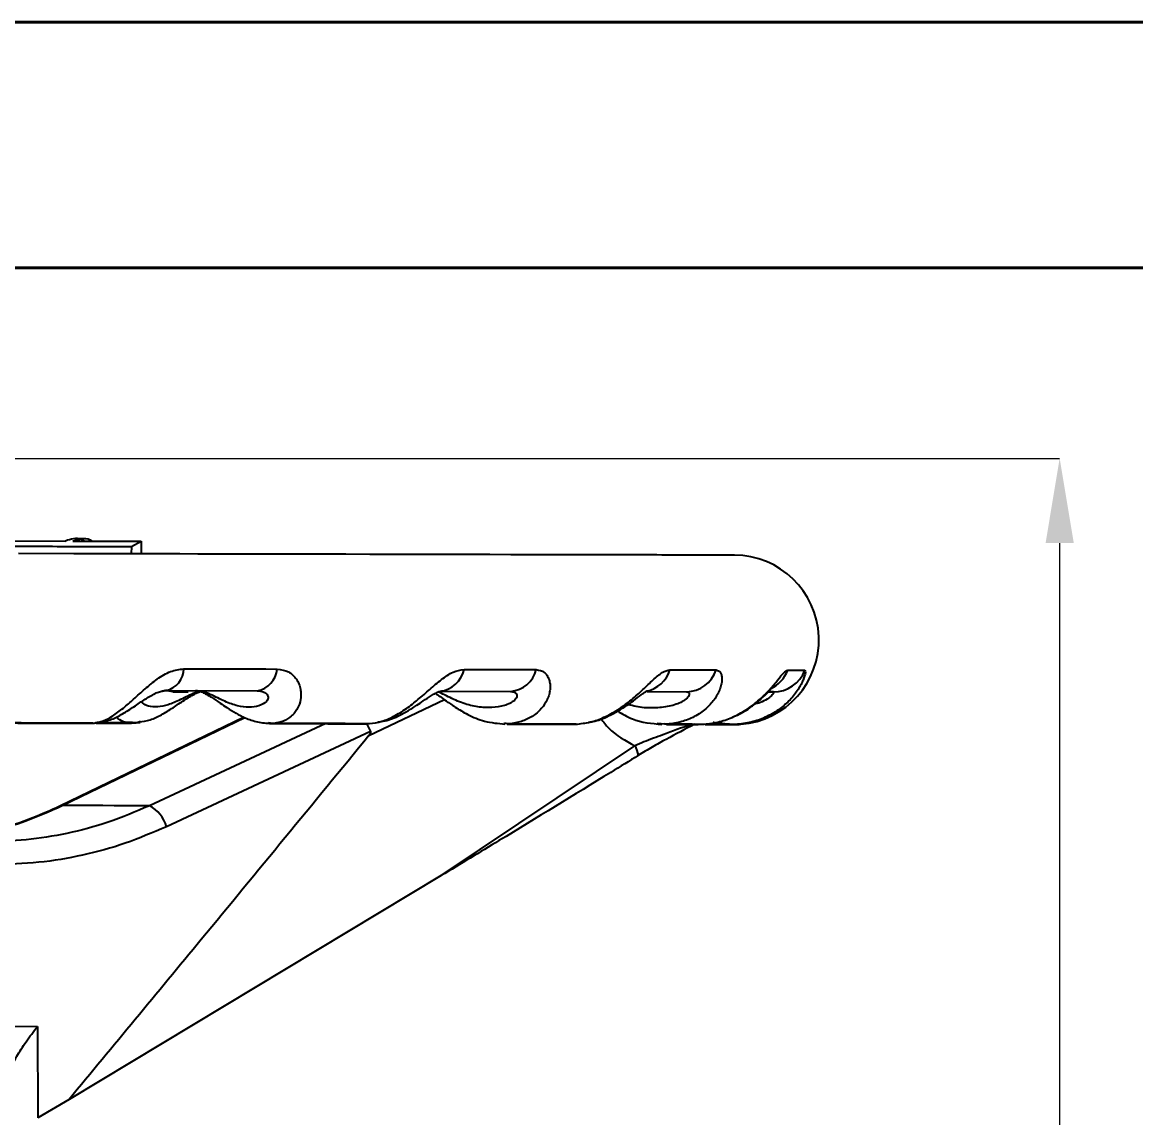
# Model space of a CAD drawing. Header units: millimetres. Extents: x 2003 to 4439, y 563 to 2285.
# Drawn here: x 2764.1 to 2895.6, y 2156.1 to 2285.5 of the extents above; entities that cross this region are included whole.
import ezdxf

# ---------------------------------------------------------------- set-up
doc = ezdxf.new("R2010")
doc.units = ezdxf.units.MM
for name, color, linetype, lineweight in [('AM_5', 3, 'Continuous', 25), ('AM_BOR', 7, 'Continuous', 50), ('粗实线', 7, 'Continuous', 40)]:
    doc.layers.add(name, color=color, linetype=linetype, lineweight=lineweight)
doc.styles.add('SLDTEXTSTYLE1', font='txt.shx', dxfattribs={"width": 0.7, "bigfont": 'gbcbig.shx'})
doc.dimstyles.new('SLDDIMSTYLE12$0', dxfattribs={"dimtxt": 12, "dimasz": 10, "dimexe": 0, "dimexo": 0.0625, "dimgap": 0.875, "dimtad": 1, "dimdec": 1, "dimlfac": 1.8, "dimrnd": 1e-09, "dimzin": 12, "dimdsep": 46, "dimtxsty": 'SLDTEXTSTYLE1', "dimcen": 0.09, "dimdle": 8.16, "dimclrd": 3, "dimclre": 3, "dimadec": 0, "dimazin": 3, "dimtfac": 1, "dimtdec": 1, "dimtofl": 0, "dimtmove": 0, "dimatfit": 3, "dimfxl": 0, "dimfrac": 2, "dimtolj": 1, "dimlwd": 5, "dimlwe": 5, "dimarcsym": 0})

# ---------------------------------------------------------------- blocks, each defined once
blk = doc.blocks.new('*D46')
at = {"layer": 'AM_5', "color": 3, "lineweight": 5, "transparency": 16777216}
blk.add_line((2702.75, 2233.99), (2886.64, 2233.99), dxfattribs=at)
at = {"layer": 'AM_5', "color": 3, "linetype": 'Continuous', "lineweight": 5, "transparency": 16777216}
for p, q in [((2886.64, 2223.99), (2886.64, 1945.25)), ((2749.82, 1935.25), (2886.64, 1935.25))]:
    blk.add_line(p, q, dxfattribs=at)
at = {"layer": 'AM_5', "color": 3, "transparency": 16777216}
for points in [[(2884.98, 2223.99), (2888.31, 2223.99), (2886.64, 2233.99)], [(2884.98, 1945.25), (2888.31, 1945.25), (2886.64, 1935.25)]]:
    blk.add_solid(points, dxfattribs=at)
at = {"layer": 'Defpoints', "color": 0, "transparency": 16777216}
for p in [(2702.69, 2233.99), (2749.76, 1935.25), (2886.64, 1935.25)]:
    blk.add_point(p, dxfattribs=at)
at = {"layer": 'AM_5', "color": 0, "transparency": 16777216, "insert": (2879.77, 2084.62), "char_height": 12, "attachment_point": 5, "rotation": 90, "style": 'SLDTEXTSTYLE1'}
blk.add_mtext('\\A1;350', dxfattribs=at)
blk = doc.blocks.new('rA3')
at = {"layer": '粗实线'}
for p, q in [((753.384, 421.26), (333.384, 421.26)), ((748.384, 416.26), (358.384, 416.26))]:
    blk.add_line(p, q, dxfattribs=at)

msp = doc.modelspace()

# ---------------------------------------------------------------- linework, layer by layer
at = {"color": 7, "linetype": 'Continuous', "lineweight": 25}
for p, q in [((2760.07, 2224.25), (2769.199, 2224.227)), ((2770.081, 2224.225), (2778.155, 2224.204)), ((2771.328, 2224.469), (2770.431, 2224.471)), ((2776.981, 2223.573), (2778.155, 2224.204)), ((2778.155, 2224.204), (2778.151, 2222.708)), ((2776.981, 2223.573), (2776.979, 2222.711)), ((2780.432, 2206.474), (2781.095, 2206.566)), ((2781.892, 2206.419), (2780.923, 2206.568)), ((2781.095, 2206.566), (2791.861, 2206.543)), ((2781.892, 2206.419), (2783.697, 2206.415)), ((2813.446, 2206.497), (2821.782, 2206.479)), ((2837.856, 2206.445), (2842.575, 2206.435)), ((2852.228, 2206.415), (2852.823, 2206.414)), ((2852.823, 2206.414), (2852.228, 2206.415)), ((2805.048, 2201.261), (2813.968, 2205.498)), ((2790.324, 2203.418), (2768.529, 2192.918)), ((2768.828, 2192.989), (2790.388, 2203.383)), ((2772.446, 2202.723), (2772.596, 2202.737)), ((2772.574, 2202.732), (2772.715, 2202.748)), ((2777.284, 2202.769), (2773.04, 2202.778)), ((2773.611, 2202.767), (2777.551, 2202.758)), ((2776.972, 2202.712), (2777.693, 2202.843)), ((2777.127, 2202.79), (2776.978, 2202.801)), ((2777.551, 2202.758), (2777.127, 2202.79)), ((2777.551, 2202.758), (2778.004, 2202.795)), ((2778.053, 2202.909), (2777.611, 2202.768)), ((2799.955, 2202.676), (2779.116, 2192.967)), ((2793.176, 2202.761), (2793.815, 2202.689)), ((2793.668, 2202.679), (2793.176, 2202.761)), ((2804.75, 2202.667), (2805.232, 2201.73)), ((2821.413, 2202.623), (2820.964, 2202.675)), ((2821.103, 2202.701), (2821.591, 2202.634)), ((2821.413, 2202.623), (2821.103, 2202.701)), ((2839.387, 2202.653), (2839.08, 2202.681)), ((2839.565, 2202.637), (2839.387, 2202.653)), ((2840.093, 2202.588), (2839.565, 2202.637)), ((2839.977, 2202.661), (2840.283, 2202.6)), ((2840.093, 2202.588), (2839.977, 2202.661)), ((2846.04, 2202.827), (2847.828, 2202.56)), ((2848.173, 2202.559), (2846.553, 2202.695)), ((2846.873, 2202.647), (2847.399, 2202.646)), ((2847.585, 2202.584), (2847.669, 2202.583)), ((2848.422, 2202.577), (2848.491, 2202.643)), ((2848.491, 2202.643), (2848.605, 2202.589)), ((2805.232, 2201.73), (2781.127, 2190.496)), ((2813.599, 2184.725), (2836.451, 2200.059)), ((2813.599, 2184.725), (2769.621, 2158.3)), ((2752.25, 2166.949), (2765.904, 2166.92)), ((2765.904, 2166.92), (2765.939, 2156.132)), ((2769.621, 2158.3), (2765.939, 2156.132))]:
    msp.add_line(p, q, dxfattribs=at)
at = {"color": 7, "linetype": 'Continuous', "lineweight": 25, "flags": 128}
for points in [[(2848.215, 2222.559), (2848.039, 2222.559), (2847.511, 2222.56), (2846.631, 2222.562), (2845.403, 2222.565), (2843.829, 2222.568), (2841.911, 2222.572), (2839.655, 2222.577), (2837.066, 2222.583), (2834.148, 2222.589), (2830.909, 2222.596), (2827.355, 2222.603), (2823.495, 2222.611), (2819.337, 2222.62), (2814.89, 2222.63), (2810.163, 2222.64), (2805.168, 2222.651), (2799.914, 2222.662), (2794.415, 2222.673), (2788.681, 2222.686), (2782.726, 2222.698), (2776.562, 2222.712), (2770.203, 2222.725), (2763.664, 2222.739)], [(2848.215, 2222.559), (2848.027, 2222.56), (2847.462, 2222.561), (2846.522, 2222.563), (2845.209, 2222.566), (2843.526, 2222.569), (2841.477, 2222.574), (2839.067, 2222.579), (2836.301, 2222.585), (2833.187, 2222.592), (2829.731, 2222.599), (2825.941, 2222.607), (2821.827, 2222.616), (2817.398, 2222.625), (2812.665, 2222.636), (2807.638, 2222.646), (2802.329, 2222.658), (2796.752, 2222.67), (2790.918, 2222.682), (2784.842, 2222.695), (2778.539, 2222.709), (2778.151, 2222.71)], [(2783.201, 2209.138), (2784.613, 2209.135), (2786.014, 2209.132), (2787.406, 2209.129), (2788.788, 2209.126), (2790.159, 2209.123), (2791.52, 2209.12), (2792.87, 2209.117), (2794.209, 2209.115)], [(2816.28, 2209.067), (2817.393, 2209.065), (2818.492, 2209.063), (2819.578, 2209.06), (2820.651, 2209.058), (2821.71, 2209.056), (2822.755, 2209.054), (2823.787, 2209.051), (2824.805, 2209.049)], [(2840.606, 2209.016), (2841.344, 2209.014), (2842.066, 2209.013), (2842.773, 2209.011), (2843.463, 2209.01), (2844.138, 2209.008), (2844.797, 2209.007), (2845.44, 2209.005), (2846.066, 2209.004)], [(2854.522, 2208.986), (2854.834, 2208.985), (2855.13, 2208.985), (2855.408, 2208.984), (2855.67, 2208.984), (2855.914, 2208.983), (2856.141, 2208.983), (2856.352, 2208.982), (2856.545, 2208.982)], [(2762.284, 2202.742), (2763.561, 2202.739), (2764.832, 2202.737), (2766.096, 2202.734), (2767.354, 2202.731), (2768.606, 2202.728), (2769.851, 2202.726), (2771.089, 2202.723), (2772.321, 2202.721)], [(2772.817, 2202.721), (2773.734, 2202.719), (2775.383, 2202.715), (2777.018, 2202.712)], [(2793.461, 2202.675), (2794.117, 2202.674), (2794.77, 2202.673), (2795.42, 2202.671), (2796.067, 2202.67), (2796.71, 2202.668), (2797.35, 2202.667), (2797.987, 2202.666), (2798.62, 2202.664)], [(2798.62, 2202.664), (2799.401, 2202.663), (2800.176, 2202.661), (2800.946, 2202.659), (2801.71, 2202.658), (2802.47, 2202.656), (2803.224, 2202.655), (2803.973, 2202.653), (2804.717, 2202.651)], [(2821.385, 2202.616), (2822.163, 2202.614), (2823.221, 2202.612), (2824.26, 2202.61), (2825.278, 2202.608), (2826.276, 2202.605), (2827.253, 2202.603), (2828.209, 2202.601), (2829.145, 2202.599)], [(2840.217, 2202.576), (2840.244, 2202.576), (2840.841, 2202.575), (2841.415, 2202.573), (2841.966, 2202.572), (2842.494, 2202.571), (2842.998, 2202.57), (2843.48, 2202.569), (2843.939, 2202.568)], [(2844.767, 2202.567), (2845.189, 2202.566), (2846.098, 2202.564), (2846.844, 2202.562), (2847.425, 2202.561), (2847.84, 2202.56), (2847.86, 2202.56)], [(2847.821, 2202.56), (2847.903, 2202.56), (2847.975, 2202.559), (2848.035, 2202.559), (2848.085, 2202.559), (2848.123, 2202.559), (2848.151, 2202.559), (2848.167, 2202.559), (2848.173, 2202.559)], [(2768.529, 2192.918), (2768.612, 2192.962), (2768.828, 2192.989)], [(2779.116, 2192.967), (2778.266, 2192.969), (2777.288, 2192.971), (2776.184, 2192.973), (2774.955, 2192.976), (2773.603, 2192.979), (2772.129, 2192.982), (2770.537, 2192.985), (2768.828, 2192.989)]]:
    msp.add_lwpolyline(points, dxfattribs=at)
at = {"color": 7, "linetype": 'Continuous', "lineweight": 25}
for centre, radius, start, end in [((2848.194, 2212.559), 10, 274.38231, 89.87751), ((2780.44, 2209.251), 2.763, 283.71071, 357.65791), ((2791.341, 2209.376), 2.88, 280.39224, 354.78917), ((2813.146, 2209.676), 3.193, 275.38119, 349.01323), ((2821.555, 2209.809), 3.338, 273.90363, 346.83852), ((2837.048, 2210.155), 3.737, 281.75509, 342.25437), ((2842.507, 2210.184), 3.75, 271.03871, 341.65604), ((2850.804, 2210.373), 3.968, 294.95163, 339.53502), ((2852.825, 2210.391), 3.978, 269.96866, 339.24884), ((2848.194, 2212.559), 10, 269.87751, 273.21723), ((2833.273, 2198.162), 3.702, 11.90683, 30.83204), ((2777.395, 2189.512), 3.86, 14.77003, 63.52904)]:
    msp.add_arc(centre, radius, start, end, dxfattribs=at)
for points, knots in [([(2771.411, 2224.221), (2771.304, 2224.286), (2770.593, 2224.716), (2769.839, 2224.452), (2769.199, 2224.227)], [0, 0, 0, 0, 0.150179, 1, 1, 1, 1]), ([(2770.081, 2224.225), (2770.771, 2224.463), (2771.552, 2224.732), (2772.282, 2224.273), (2772.368, 2224.219)], [0, 0, 0, 0, 0.8829321, 1, 1, 1, 1]), ([(2759.107, 2223.626), (2762.171, 2223.617), (2768.313, 2223.6), (2774.087, 2223.582), (2776.981, 2223.573)], [0, 0, 0, 0, 0.498853, 1, 1, 1, 1]), ([(2772.574, 2202.732), (2772.932, 2202.797), (2773.632, 2202.924), (2774.797, 2203.549), (2775.802, 2204.293), (2776.637, 2205.006), (2777.267, 2205.568), (2777.915, 2206.159), (2778.828, 2206.979), (2780.03, 2207.965), (2781.607, 2208.932), (2782.67, 2209.069), (2783.201, 2209.138)], [0, 0, 0, 0, 0.1279414, 0.2496336, 0.3801677, 0.4412102, 0.4997094, 0.5635741, 0.62457, 0.749642, 0.8750219, 1, 1, 1, 1]), ([(2794.209, 2209.115), (2794.676, 2209.047), (2795.372, 2208.947), (2796.075, 2208.412), (2796.492, 2207.924), (2796.794, 2207.355), (2796.972, 2206.756), (2797.035, 2206.136), (2796.975, 2205.348), (2796.718, 2204.606), (2796.3, 2203.966), (2795.776, 2203.414), (2794.974, 2202.887), (2794.208, 2202.756), (2793.815, 2202.689)], [0, 0, 0, 0, 0.1244795, 0.1858912, 0.249872, 0.3110952, 0.3752088, 0.436224, 0.5001105, 0.6195221, 0.6833857, 0.7502835, 0.8719702, 1, 1, 1, 1]), ([(2805.117, 2202.666), (2805.597, 2202.735), (2806.534, 2202.869), (2808.006, 2203.5), (2809.214, 2204.246), (2810.166, 2204.958), (2810.859, 2205.519), (2811.546, 2206.107), (2812.473, 2206.923), (2813.618, 2207.903), (2815.002, 2208.862), (2815.855, 2208.999), (2816.28, 2209.067)], [0, 0, 0, 0, 0.1280123, 0.2496484, 0.3801598, 0.4412035, 0.4997139, 0.5635725, 0.6245757, 0.7496418, 0.8750168, 1, 1, 1, 1]), ([(2824.805, 2209.049), (2825.148, 2208.983), (2825.66, 2208.885), (2826.11, 2208.355), (2826.341, 2207.872), (2826.458, 2207.307), (2826.456, 2206.713), (2826.341, 2206.097), (2826.052, 2205.312), (2825.566, 2204.572), (2824.918, 2203.931), (2824.165, 2203.377), (2823.076, 2202.845), (2822.094, 2202.705), (2821.591, 2202.634)], [0, 0, 0, 0, 0.1244747, 0.1859038, 0.2498832, 0.3111024, 0.3751949, 0.4362198, 0.5001014, 0.6195285, 0.6833831, 0.7502623, 0.8718892, 1, 1, 1, 1]), ([(2829.703, 2202.619), (2830.27, 2202.692), (2831.375, 2202.834), (2833.047, 2203.473), (2834.369, 2204.221), (2835.369, 2204.932), (2836.075, 2205.492), (2836.75, 2206.078), (2837.626, 2206.889), (2838.632, 2207.862), (2839.728, 2208.812), (2840.314, 2208.948), (2840.606, 2209.016)], [0, 0, 0, 0, 0.12809559, 0.24966876, 0.38015048, 0.4411948, 0.49971785, 0.5635707, 0.62458364, 0.74964208, 0.87501071, 1, 1, 1, 1]), ([(2846.066, 2209.004), (2846.264, 2208.939), (2846.559, 2208.842), (2846.727, 2208.319), (2846.759, 2207.841), (2846.684, 2207.282), (2846.506, 2206.692), (2846.222, 2206.08), (2845.726, 2205.3), (2845.047, 2204.561), (2844.217, 2203.92), (2843.29, 2203.364), (2841.992, 2202.825), (2840.863, 2202.676), (2840.283, 2202.6)], [0, 0, 0, 0, 0.124469, 0.1859179, 0.249896, 0.31111, 0.3751779, 0.4362152, 0.5000928, 0.6195356, 0.6833787, 0.7502352, 0.8717997, 1, 1, 1, 1]), ([(2844.646, 2202.593), (2845.259, 2202.671), (2846.453, 2202.823), (2848.204, 2203.47), (2849.544, 2204.22), (2850.52, 2204.93), (2851.189, 2205.489), (2851.805, 2206.072), (2852.567, 2206.878), (2853.364, 2207.844), (2854.098, 2208.784), (2854.381, 2208.919), (2854.522, 2208.986)], [0, 0, 0, 0, 0.1281848, 0.2496943, 0.3801403, 0.4411842, 0.4997204, 0.5635686, 0.6245937, 0.7496429, 0.875004, 1, 1, 1, 1]), ([(2856.545, 2208.982), (2856.584, 2208.916), (2856.664, 2208.783), (2856.438, 2208.007), (2856.097, 2207.281), (2855.755, 2206.695), (2855.322, 2206.088), (2854.656, 2205.311), (2853.831, 2204.575), (2852.876, 2203.933), (2851.837, 2203.374), (2850.42, 2202.828), (2849.221, 2202.67), (2848.605, 2202.589)], [0, 0, 0, 0, 0.1245156, 0.2495944, 0.3108279, 0.374896, 0.4359736, 0.4998758, 0.6193832, 0.6832396, 0.7500985, 0.8716543, 1, 1, 1, 1]), ([(2772.783, 2202.812), (2773.356, 2202.879), (2774.372, 2202.998), (2775.796, 2203.709), (2777.099, 2204.518), (2778.384, 2205.418), (2779.445, 2206.074), (2780.176, 2206.403), (2780.817, 2206.611), (2781.172, 2206.607), (2781.408, 2206.604)], [0, 0, 0, 0, 0.1931622, 0.3431372, 0.4976624, 0.6438486, 0.7721107, 0.8302316, 0.8868982, 1, 1, 1, 1]), ([(2777.885, 2202.878), (2778.328, 2202.932), (2779.225, 2203.041), (2780.546, 2203.699), (2781.875, 2204.505), (2783.179, 2205.415), (2784.232, 2206.062), (2784.863, 2206.363), (2785.077, 2206.429), (2785.136, 2206.447)], [0, 0, 0, 0, 0.18164271, 0.36727014, 0.5589206, 0.74049031, 0.89984997, 0.97204441, 1, 1, 1, 1]), ([(2785.221, 2206.475), (2785.138, 2206.465), (2784.781, 2206.424), (2784.082, 2206.124), (2783.198, 2205.694), (2782.131, 2205.163), (2780.98, 2204.74), (2779.798, 2204.592), (2778.753, 2204.715), (2778.353, 2205.083), (2778.168, 2205.254)], [0, 0, 0, 0, 0.0271102, 0.1179757, 0.2043592, 0.2988689, 0.479717, 0.6611364, 0.8425534, 1, 1, 1, 1]), ([(2791.861, 2206.543), (2792.11, 2206.519), (2792.61, 2206.471), (2793.075, 2206.111), (2793.183, 2205.669), (2792.9, 2205.14), (2792.092, 2204.717), (2790.895, 2204.561), (2789.557, 2204.719), (2788.314, 2205.148), (2787.2, 2205.686), (2786.308, 2206.13), (2785.421, 2206.487), (2784.882, 2206.535), (2784.612, 2206.559)], [0, 0, 0, 0, 0.0625764, 0.1252848, 0.1848997, 0.2501233, 0.3749307, 0.5001323, 0.6253324, 0.7502715, 0.8127295, 0.8750555, 0.937394, 1, 1, 1, 1]), ([(2784.628, 2206.559), (2784.728, 2206.55), (2784.919, 2206.534), (2785.346, 2206.388), (2785.867, 2206.131), (2786.576, 2205.704), (2787.393, 2205.145), (2788.705, 2204.251), (2790.166, 2203.41), (2791.935, 2202.788), (2792.953, 2202.714), (2793.495, 2202.675)], [0, 0, 0, 0, 0.0777037, 0.1483677, 0.214032, 0.2764184, 0.3843681, 0.4692883, 0.6935309, 0.8367965, 1, 1, 1, 1]), ([(2806.118, 2202.86), (2806.395, 2202.89), (2807.254, 2202.984), (2808.819, 2203.681), (2810.312, 2204.563), (2811.547, 2205.405), (2812.299, 2205.911), (2812.919, 2206.273), (2813.345, 2206.473), (2813.684, 2206.568), (2813.804, 2206.547), (2813.867, 2206.535)], [0, 0, 0, 0, 0.0899247, 0.2789122, 0.5096722, 0.5968017, 0.7160872, 0.7813852, 0.8495991, 0.9218501, 1, 1, 1, 1]), ([(2812.884, 2206.245), (2812.9, 2206.235), (2813.035, 2206.153), (2813.492, 2205.842), (2814.248, 2205.295), (2815.341, 2204.53), (2816.841, 2203.645), (2818.824, 2202.812), (2820.306, 2202.685), (2821.11, 2202.616)], [0, 0, 0, 0, 0.011447, 0.0948112, 0.1948902, 0.3296954, 0.5082648, 0.7331009, 1, 1, 1, 1]), ([(2821.782, 2206.479), (2821.968, 2206.455), (2822.339, 2206.407), (2822.578, 2206.048), (2822.453, 2205.607), (2821.875, 2205.078), (2820.731, 2204.656), (2819.171, 2204.5), (2817.507, 2204.66), (2816.044, 2205.086), (2814.844, 2205.63), (2813.983, 2206.059), (2813.43, 2206.345), (2813.197, 2206.385), (2813.183, 2206.387)], [0, 0, 0, 0, 0.066471, 0.1330822, 0.1964075, 0.2656904, 0.3982655, 0.5312595, 0.6642517, 0.7969668, 0.863312, 0.929517, 0.9957353, 1, 1, 1, 1]), ([(2830.991, 2202.842), (2831.166, 2202.861), (2831.974, 2202.948), (2833.543, 2203.615), (2835.145, 2204.53), (2836.419, 2205.453), (2837.129, 2205.998), (2837.602, 2206.351), (2837.841, 2206.514), (2837.854, 2206.524), (2837.859, 2206.529)], [0, 0, 0, 0, 0.0570143, 0.2628766, 0.5254855, 0.6283987, 0.7703269, 0.848121, 0.9294361, 1, 1, 1, 1]), ([(2842.575, 2206.435), (2842.684, 2206.411), (2842.902, 2206.363), (2842.899, 2206.005), (2842.549, 2205.564), (2841.715, 2205.036), (2840.312, 2204.61), (2838.499, 2204.472), (2836.93, 2204.556), (2835.997, 2204.841), (2835.689, 2204.935)], [0, 0, 0, 0, 0.0910879, 0.1823679, 0.2691451, 0.3640862, 0.5457592, 0.7280061, 0.9102507, 1, 1, 1, 1]), ([(2848.271, 2203.567), (2848.372, 2203.603), (2849.088, 2203.86), (2850.161, 2204.606), (2851.362, 2205.555), (2852.099, 2206.271), (2852.401, 2206.599), (2852.502, 2206.72), (2852.474, 2206.725), (2852.466, 2206.727)], [0, 0, 0, 0, 0.04742638, 0.33805218, 0.580682, 0.7823519, 0.87500407, 0.96508418, 1, 1, 1, 1]), ([(2852.823, 2206.414), (2852.847, 2206.39), (2852.897, 2206.343), (2852.654, 2205.983), (2852.097, 2205.549), (2851.375, 2205.148), (2850.785, 2205.006), (2850.518, 2204.941)], [0, 0, 0, 0, 0.2059324, 0.4122991, 0.608486, 0.8231296, 1, 1, 1, 1]), ([(2776.978, 2202.801), (2776.648, 2202.789), (2775.947, 2202.764), (2775.467, 2203.223), (2775.213, 2203.465)], [0, 0, 0, 0, 0.4701941, 1, 1, 1, 1]), ([(2832.46, 2203.25), (2832.751, 2202.867), (2833.819, 2201.463), (2835.343, 2200.65), (2836.451, 2200.059)], [0, 0, 0, 0, 0.2731725, 1, 1, 1, 1]), ([(2834.395, 2204.17), (2834.976, 2203.819), (2836.576, 2202.85), (2838.448, 2202.683), (2839.642, 2202.577)], [0, 0, 0, 0, 0.3626362, 1, 1, 1, 1]), ([(2772.446, 2202.723), (2770.212, 2202.728), (2765.74, 2202.737), (2761.084, 2202.747), (2758.754, 2202.752)], [0, 0, 0, 0, 0.4994087, 1, 1, 1, 1]), ([(2758.853, 2202.76), (2761.183, 2202.755), (2765.849, 2202.746), (2770.33, 2202.736), (2772.574, 2202.732)], [0, 0, 0, 0, 0.4994075, 1, 1, 1, 1]), ([(2772.715, 2202.748), (2772.829, 2202.754), (2772.983, 2202.763), (2773.146, 2202.795), (2773.187, 2202.803)], [0, 0, 0, 0, 0.7502436, 1, 1, 1, 1]), ([(2804.948, 2202.656), (2803.137, 2202.66), (2799.508, 2202.667), (2795.616, 2202.675), (2793.668, 2202.679)], [0, 0, 0, 0, 0.499408, 1, 1, 1, 1]), ([(2793.815, 2202.689), (2795.762, 2202.685), (2799.662, 2202.677), (2803.297, 2202.67), (2805.117, 2202.666)], [0, 0, 0, 0, 0.4994067, 1, 1, 1, 1]), ([(2829.512, 2202.608), (2828.245, 2202.61), (2825.709, 2202.615), (2822.846, 2202.621), (2821.413, 2202.623)], [0, 0, 0, 0, 0.4994071, 1, 1, 1, 1]), ([(2821.591, 2202.634), (2823.023, 2202.631), (2825.891, 2202.626), (2828.431, 2202.621), (2829.703, 2202.619)], [0, 0, 0, 0, 0.4994057, 1, 1, 1, 1]), ([(2843.098, 2202.574), (2841.99, 2202.164), (2840.126, 2201.475), (2837.877, 2200.653), (2836.811, 2200.209), (2836.451, 2200.059)], [0, 0, 0, 0, 0.492155, 0.828466, 1, 1, 1, 1]), ([(2843.533, 2202.597), (2842.406, 2202.011), (2840.724, 2201.136), (2838.474, 2199.877), (2837.427, 2199.246), (2836.895, 2198.926)], [0, 0, 0, 0, 0.49999808, 0.74615361, 1, 1, 1, 1]), ([(2844.453, 2202.581), (2843.819, 2202.582), (2842.549, 2202.584), (2840.913, 2202.587), (2840.093, 2202.588)], [0, 0, 0, 0, 0.4994059, 1, 1, 1, 1]), ([(2840.283, 2202.6), (2841.102, 2202.598), (2842.74, 2202.596), (2844.01, 2202.594), (2844.646, 2202.593)], [0, 0, 0, 0, 0.4994045, 1, 1, 1, 1]), ([(2848.422, 2202.577), (2847.501, 2202.53), (2846.572, 2202.483), (2845.721, 2202.79), (2845.713, 2202.793)], [0, 0, 0, 0, 0.99151689, 1, 1, 1, 1]), ([(2847.834, 2202.583), (2847.999, 2202.582), (2848.243, 2202.581), (2848.34, 2202.581), (2848.371, 2202.581)], [0, 0, 0, 0, 0.67522146, 1, 1, 1, 1]), ([(2848.759, 2202.578), (2848.769, 2202.578), (2848.815, 2202.577), (2848.592, 2202.577), (2848.422, 2202.577)], [0, 0, 0, 0, 0.2371963, 1, 1, 1, 1]), ([(2848.605, 2202.589), (2848.827, 2202.589), (2849.063, 2202.589), (2848.968, 2202.59), (2848.962, 2202.59)], [0, 0, 0, 0, 0.9381848, 1, 1, 1, 1]), ([(2805.048, 2201.261), (2798.454, 2193.223), (2786.679, 2178.87), (2774.833, 2164.585), (2769.621, 2158.3)], [0, 0, 0, 0, 0.5600004, 1, 1, 1, 1]), ([(2805.232, 2201.73), (2805.238, 2201.711), (2805.253, 2201.665), (2805.239, 2201.567), (2805.175, 2201.425), (2805.097, 2201.324), (2805.048, 2201.261)], [0, 0, 0, 0, 0.1147934, 0.2642503, 0.5426543, 1, 1, 1, 1]), ([(2836.895, 2198.926), (2835.804, 2198.255), (2830.351, 2194.901), (2822.581, 2190.165), (2815.871, 2186.101), (2813.599, 2184.725)], [0, 0, 0, 0, 0.1418804, 0.7094415, 1, 1, 1, 1]), ([(2750.349, 2188.749), (2751.834, 2188.792), (2754.866, 2188.879), (2759.474, 2189.665), (2764.192, 2190.95), (2767.263, 2192.301), (2768.828, 2192.989)], [0, 0, 0, 0, 0.2354209, 0.48057, 0.7354347, 1, 1, 1, 1]), ([(2768.529, 2192.918), (2767.474, 2192.442), (2765.095, 2191.37), (2761.894, 2190.296), (2759.744, 2189.826), (2758.99, 2189.661)], [0, 0, 0, 0, 0.3410507, 0.7689708, 1, 1, 1, 1]), ([(2779.116, 2192.967), (2777.502, 2192.279), (2774.335, 2190.928), (2769.436, 2189.644), (2764.631, 2188.858), (2761.451, 2188.771), (2759.894, 2188.728)], [0, 0, 0, 0, 0.2645644, 0.5194287, 0.7645782, 1, 1, 1, 1]), ([(2781.127, 2190.496), (2779.519, 2189.807), (2776.3, 2188.428), (2771.23, 2187.057), (2766.039, 2186.166), (2762.524, 2186.062), (2760.761, 2186.01)], [0, 0, 0, 0, 0.2492462, 0.4987214, 0.7485201, 1, 1, 1, 1]), ([(2762.455, 2160.592), (2762.481, 2160.981), (2762.531, 2161.757), (2763.398, 2163.373), (2764.519, 2165.098), (2765.442, 2166.312), (2765.904, 2166.92)], [0, 0, 0, 0, 0.2499493, 0.4997481, 0.749457, 1, 1, 1, 1])]:
    msp.add_open_spline(points, degree=3, knots=knots, dxfattribs=at)

# ---------------------------------------------------------------- block references
at = {"layer": 'AM_BOR', "xscale": 5.80078125, "yscale": 5.80078125, "zscale": 5.80078125}
msp.add_blockref('rA3', (68.899, -158.156), dxfattribs=at)

# ---------------------------------------------------------------- dimensions: what is measured, and where the dimension line sits
at = {"layer": 'AM_5'}
dim = msp.add_linear_dim(base=(2886.643, 1935.249), p1=(2702.688, 2233.99), p2=(2749.755, 1935.249), angle=90, text='350', dimstyle='SLDDIMSTYLE12$0', override={"dimlfac": 1, "dimpost": ''}, dxfattribs=at)
dim.commit()
dim.dimension.update_dxf_attribs({"geometry": '*D46', "text_midpoint": (2879.768, 2084.619)})

doc.saveas('drawing.dxf')
